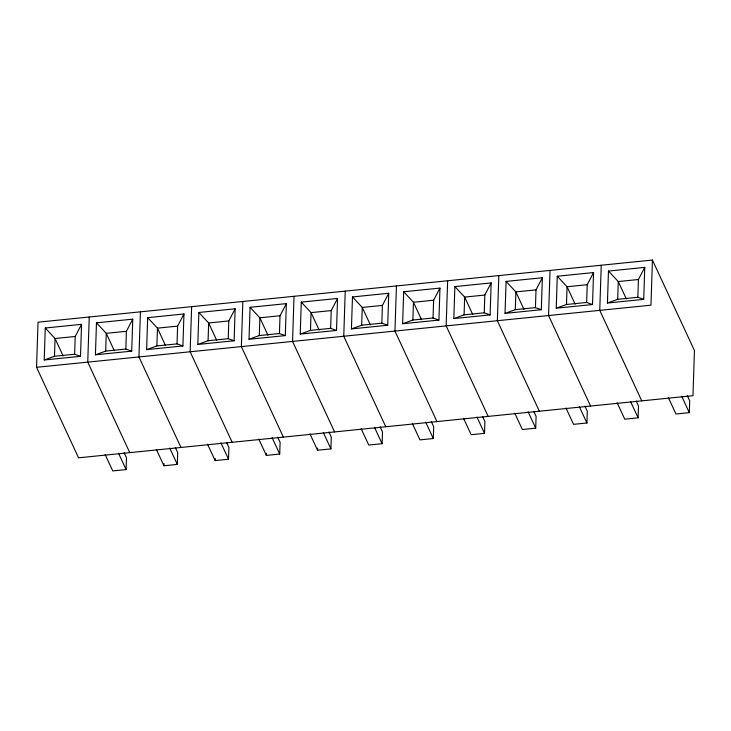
<?xml version="1.0" encoding="UTF-8"?>
<svg xmlns="http://www.w3.org/2000/svg" width="731" height="731" viewBox="0 0 731 731"><rect width="100%" height="100%" fill="white"/><g stroke="black" fill="none" stroke-linecap="round" stroke-linejoin="round"><path stroke-width="1.1" d="M36.55 367.309L38.03 322.188L652.436 260.062L694.45 350.569L692.97 395.69L78.564 457.816L36.55 367.309L650.965 305.183L652.436 260.062M44.225 359.981L45.267 328L81.552 324.336L80.511 356.317L44.225 359.981L54.478 356.271L74.635 354.233L80.511 356.317M54.478 356.271L55.053 338.508L45.267 328M74.635 354.233L75.211 336.47L81.552 324.336M89.228 317.007L87.747 362.128L129.762 452.644M95.423 354.809L96.474 322.828L132.759 319.155L131.708 351.136L95.423 354.809L105.675 351.09L125.833 349.053L131.708 351.136M105.675 351.09L106.26 333.327L96.474 322.828M125.833 349.053L126.417 331.289L132.759 319.155M105.154 454.572L112.748 470.938L126.107 469.585L126.49 457.816L124.124 452.699M140.425 311.826L138.954 356.956L180.968 447.463M146.629 349.628L147.671 317.647L183.956 313.983L182.905 345.955L146.629 349.628L156.873 345.918L177.03 343.881L182.905 345.955M156.873 345.918L157.457 328.146L147.671 317.647M175.321 447.518L177.697 452.635L177.313 464.413L163.945 465.766L164.018 463.618M177.03 343.881L177.615 326.108L183.956 313.983M191.632 306.654L190.151 351.775L232.166 442.292M197.827 344.447L198.869 312.475L235.154 308.802L234.112 340.783L197.827 344.447L208.079 340.737L228.236 338.7L234.112 340.783M208.079 340.737L208.655 322.974L198.869 312.475M226.519 442.346L228.894 447.463L228.511 459.232L215.152 460.585L215.216 458.447M228.236 338.7L228.812 320.936L235.154 308.802M242.829 301.474L241.358 346.604L283.363 437.111M249.024 339.275L250.075 307.294L286.36 303.63L285.309 335.602L249.024 339.275L259.277 335.566L279.434 333.528L285.309 335.602M259.277 335.566L259.861 317.793L250.075 307.294M277.725 437.165L280.101 442.282L279.708 454.061L266.349 455.413L266.422 453.266M279.434 333.528L280.019 315.755L286.36 303.63M294.026 296.302L292.555 341.423L334.57 431.93M300.231 334.094L301.273 302.122L337.558 298.449L336.516 330.43L300.231 334.094L310.474 330.385L330.631 328.347L336.516 330.43M310.474 330.385L311.059 312.621L301.273 302.122M328.923 431.994L331.298 437.101L330.915 448.88L317.546 450.232L317.62 448.094M330.631 328.347L331.216 310.584L337.558 298.449M345.233 291.121L343.753 336.251L385.767 426.758M351.428 328.923L352.479 296.941L388.755 293.268L387.713 325.249L351.428 328.923L361.681 325.204L381.838 323.166L387.713 325.249M361.681 325.204L362.256 307.44L352.479 296.941M381.838 323.166L382.414 305.403L388.755 293.268M361.151 428.686L368.753 445.051L382.112 443.708L382.496 431.93L380.12 426.813M396.43 285.949L394.959 331.07L436.974 421.577M402.626 323.742L403.676 291.76L439.961 288.096L438.911 320.077L402.626 323.742L412.878 320.032L433.035 317.994L438.911 320.077M412.878 320.032L413.463 302.269L403.676 291.76M433.035 317.994L433.62 300.231L439.961 288.096M412.357 423.514L419.95 439.879L433.309 438.527L433.702 426.749L431.327 421.641M447.637 280.768L446.157 325.889L488.171 416.405M453.832 318.57L454.874 286.589L491.159 282.915L490.117 314.897L453.832 318.57L464.084 314.851L484.242 312.813L490.117 314.897M464.084 314.851L464.66 297.088L454.874 286.589M484.242 312.813L484.817 295.05L491.159 282.915M463.555 418.333L471.157 434.698L484.516 433.346L484.9 421.577L482.524 416.46M498.834 275.587L497.354 320.717L539.368 411.224M505.03 313.389L506.08 281.408L542.365 277.743L541.315 309.716L505.03 313.389L515.282 309.679L535.439 307.641L541.315 309.716M515.282 309.679L515.867 291.907L506.08 281.408M535.439 307.641L536.024 289.869L542.365 277.743M514.761 413.161L522.354 429.526L535.713 428.174L536.097 416.396L533.731 411.279M550.032 270.415L548.561 315.536L590.575 406.052M556.236 308.208L557.278 276.236L593.563 272.562L592.512 304.544L556.236 308.208L566.479 304.498L586.637 302.46L592.512 304.544M566.479 304.498L567.064 286.735L557.278 276.236M586.637 302.46L587.221 284.697L593.563 272.562M565.958 407.98L573.552 424.345L586.92 422.993L587.304 411.224L584.928 406.107M601.238 265.234L599.758 310.364L641.772 400.871M607.434 303.036L608.475 271.055L644.76 267.391L643.719 299.363L607.434 303.036L617.686 299.326L637.843 297.279L643.719 299.363M617.686 299.326L618.262 281.554L608.475 271.055M637.843 297.279L638.419 279.516L644.76 267.391M617.156 402.799L624.758 419.174L638.117 417.821L638.501 406.043L636.125 400.926M668.362 397.627L675.956 413.993L689.315 412.64L689.708 400.862L687.332 395.754M75.211 336.47L55.053 338.508L63.149 355.933M126.417 331.289L106.26 333.327L114.347 350.761M177.615 326.108L157.457 328.146L165.544 345.58M228.812 320.936L208.655 322.974L216.751 340.408M280.019 315.755L259.861 317.793L267.948 335.227M331.216 310.584L311.059 312.621L319.155 330.056M382.414 305.403L362.256 307.44L370.352 324.875M433.62 300.231L413.463 302.269L421.549 319.694M484.817 295.05L464.66 297.088L472.756 314.522M536.024 289.869L515.867 291.907L523.953 309.341M587.221 284.697L567.064 286.735L575.151 304.169M638.419 279.516L618.262 281.554L626.357 298.988M681.721 396.275L689.315 412.64M630.524 401.456L638.117 417.821M579.317 406.628L586.92 422.993M528.12 411.809L535.713 428.174M476.914 416.981L484.516 433.346M425.716 422.162L433.309 438.527M374.519 427.343L382.112 443.708M323.312 432.514L330.915 448.88M309.953 433.867L317.546 450.232M272.115 437.695L279.708 454.061M258.756 439.048L266.349 455.413M220.917 442.867L228.511 459.232M207.549 444.22L215.152 460.585M169.711 448.048L177.313 464.413M156.352 449.401L163.945 465.766M118.513 453.22L126.107 469.585"/></g></svg>
